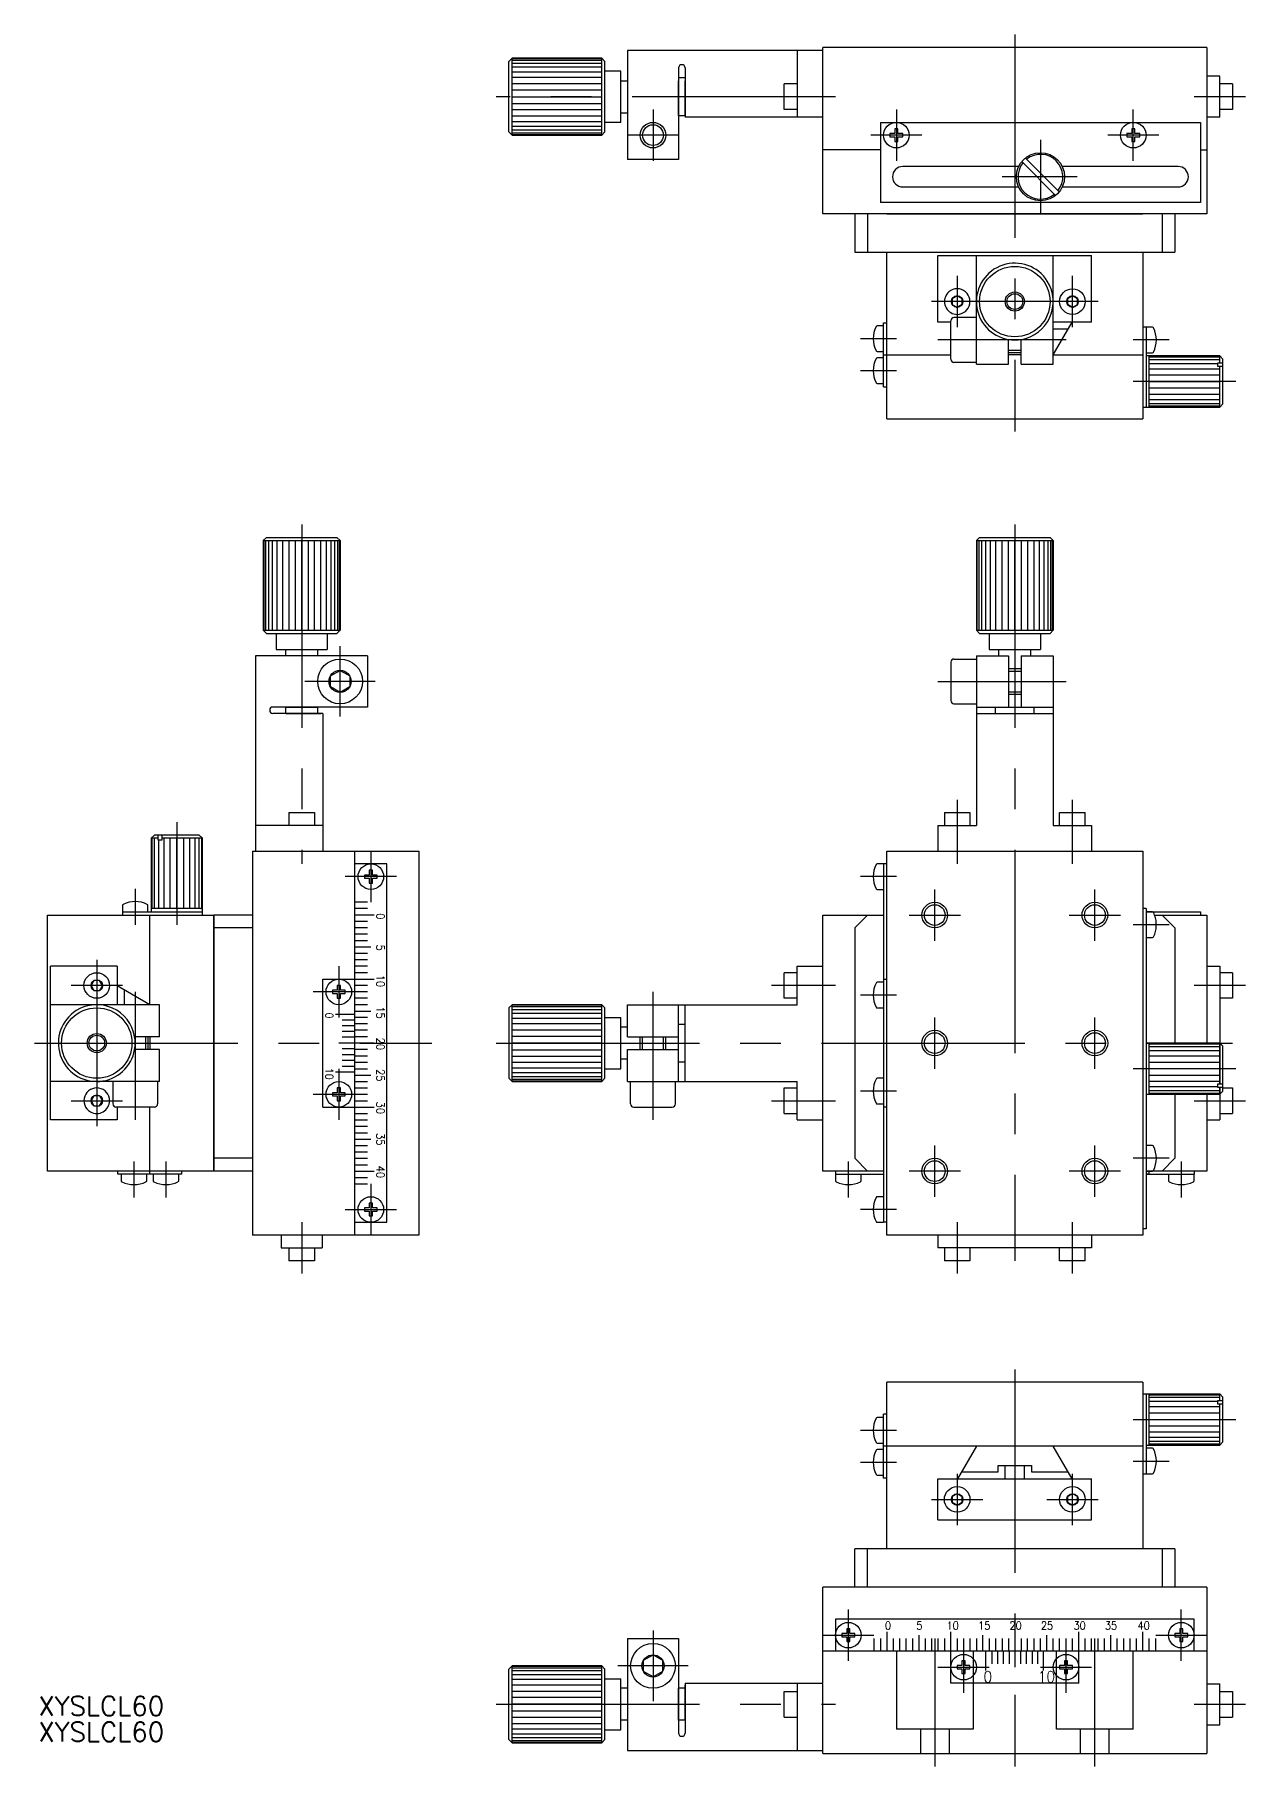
# Model space of a CAD drawing. Extents: x -153 to 243, y -113 to 158.
# Drawn here: x -153.1 to 36, y -113 to 157.5 of the extents above; entities that cross this region are included whole.
import ezdxf

# ---------------------------------------------------------------- set-up
doc = ezdxf.new("R2010")
doc.units = 0
doc.linetypes.add('CENTER', pattern=[50.8, 31.75, -6.35, 6.35, -6.35])
doc.linetypes.add('DASHED', pattern=[19.05, 12.7, -6.35])
doc.layers.get('0').update_dxf_attribs({"linetype": 'CONTINUOUS'})
doc.layers.add('CENTER', color=1, linetype='CENTER')
doc.styles.add('CONVERTER_1', font='txt.shx', dxfattribs={"width": 0.9})
doc.styles.get("Standard").update_dxf_attribs({"font": 'txt.shx', "height": 3, "bigfont": 'bigfont.shx'})

msp = doc.modelspace()

# ---------------------------------------------------------------- linework, layer by layer
at = {"color": 7, "linetype": 'CONTINUOUS'}
for p, q in [((-34, 155.04), (-60.5, 155.04)), ((-60.5, 155.04), (-60.5, 152.84)), ((-34, 155.04), (-34, 144.64)), ((-30, 155.04), (-34, 155.04)), ((30, 155.54), (-30, 155.54)), ((-30, 155.04), (-30, 155.54)), ((-30, 152.84), (-30, 155.04)), ((30, 155.54), (30, 129.54)), ((30, 155.54), (30, 152.24)), ((-79, 153.34), (-78.5, 153.84)), ((-79, 142.34), (-79, 153.34)), ((-78.5, 141.84), (-78.5, 153.84)), ((-64.5, 153.84), (-78.5, 153.84)), ((-64.5, 153.75), (-78.5, 153.75)), ((-64.5, 153.48), (-78.5, 153.48)), ((-64.5, 153.04), (-78.5, 153.04)), ((-64.5, 152.44), (-78.5, 152.44)), ((-64.5, 151.7), (-78.5, 151.7)), ((-64.5, 141.84), (-64.5, 153.84)), ((-64.5, 153.84), (-64, 153.34)), ((-64, 142.34), (-64, 153.34)), ((-61.5, 151.84), (-64, 151.84)), ((-61.5, 143.84), (-61.5, 151.84)), ((-61.5, 150.34), (-61.5, 151.84)), ((-60.5, 152.84), (-60.5, 141.84)), ((-52.5, 152.34), (-52.5, 141.84)), ((-51.5, 152.34), (-51.5, 144.64)), ((-30, 129.54), (-30, 152.84)), ((-64.5, 150.84), (-78.5, 150.84)), ((-64.5, 149.86), (-78.5, 149.86)), ((-64.5, 148.88), (-78.5, 148.88)), ((-61.5, 150.34), (-60.5, 150.34)), ((-52.5, 150.82), (-51.5, 150.82)), ((-52.5, 148.84), (-52.5, 150.34)), ((-52.5, 146.84), (-52.5, 148.84)), ((-51.5, 145.34), (-51.5, 150.34)), ((-36, 145.84), (-36, 149.84)), ((-34, 149.84), (-36, 149.84)), ((32, 151.04), (30, 151.04)), ((32, 144.64), (32, 151.04)), ((34, 149.84), (32, 149.84)), ((34, 149.84), (34, 145.84)), ((-78.5, 147.84), (-64.5, 147.84)), ((-78.5, 146.8), (-64.5, 146.8)), ((-52.5, 145.34), (-52.5, 146.84)), ((-78.5, 145.82), (-64.5, 145.82)), ((-78.5, 144.84), (-64.5, 144.84)), ((-78.5, 143.98), (-64.5, 143.98)), ((-61.5, 143.84), (-64, 143.84)), ((-61.5, 143.84), (-64, 143.84)), ((-61.5, 145.34), (-60.5, 145.34)), ((-52.5, 144.84), (-52.5, 145.34)), ((-51.5, 144.84), (-52.5, 144.84)), ((-51.5, 144.84), (-51.5, 145.34)), ((-30, 144.64), (-51.5, 144.64)), ((-34, 145.84), (-36, 145.84)), ((-21, 143.84), (29, 143.84)), ((-21, 143.84), (-21, 131.34)), ((29, 143.84), (29, 131.34)), ((32, 144.64), (30, 144.64)), ((34, 145.84), (32, 145.84)), ((-79, 142.34), (-78.5, 141.84)), ((-78.5, 143.25), (-64.5, 143.25)), ((-78.5, 142.65), (-64.5, 142.65)), ((-78.5, 142.2), (-64.5, 142.2)), ((-78.5, 141.93), (-64.5, 141.93)), ((-78.5, 141.84), (-64.5, 141.84)), ((-64.5, 141.84), (-78.5, 141.84)), ((-64, 142.34), (-64.5, 141.84)), ((-60.5, 141.84), (-60.5, 138.04)), ((-52.5, 141.84), (-52.5, 138.04)), ((-18.75, 142.09), (-19.5, 142.09)), ((-19.5, 142.09), (-19.5, 141.59)), ((-19.5, 141.59), (-18.75, 141.59)), ((-18.25, 142.84), (-18.75, 142.84)), ((-18.75, 142.84), (-18.75, 142.09)), ((-18.75, 141.59), (-18.75, 140.84)), ((-18.75, 140.84), (-18.25, 140.84)), ((-18.25, 142.09), (-18.25, 142.84)), ((-17.5, 142.09), (-18.25, 142.09)), ((-18.25, 140.84), (-18.25, 141.59)), ((-18.25, 141.59), (-17.5, 141.59)), ((-17.5, 141.59), (-17.5, 142.09)), ((17.5, 142.09), (17.5, 141.59)), ((18.25, 142.09), (17.5, 142.09)), ((17.5, 141.59), (18.25, 141.59)), ((18.25, 142.84), (18.25, 142.09)), ((18.75, 142.84), (18.25, 142.84)), ((18.25, 141.59), (18.25, 140.84)), ((18.25, 140.84), (18.75, 140.84)), ((18.75, 142.09), (18.75, 142.84)), ((19.5, 142.09), (18.75, 142.09)), ((18.75, 141.59), (19.5, 141.59)), ((18.75, 140.84), (18.75, 141.59)), ((19.5, 141.59), (19.5, 142.09)), ((-52.5, 138.04), (-60.5, 138.04)), ((-21, 139.54), (-30, 139.54)), ((6.93, 132.98), (1.64, 138.27)), ((29, 139.54), (30, 139.54)), ((0.6, 136.94), (-17.5, 136.94)), ((6.36, 132.41), (1.07, 137.7)), ((25.5, 136.94), (7.4, 136.94)), ((-17.5, 133.74), (0.6, 133.74)), ((7.4, 133.74), (25.5, 133.74)), ((29, 131.34), (-21, 131.34)), ((-25, 129.54), (-30, 129.54)), ((25, 129.54), (-25, 129.54)), ((-25, 129.54), (-25, 123.54)), ((-23, 129.54), (-23, 123.54)), ((-20, 129.54), (20, 129.54)), ((23, 129.54), (23, 123.54)), ((25, 129.54), (25, 123.54)), ((30, 129.54), (25, 129.54)), ((-25, 123.54), (20, 123.54)), ((-20, 97.54), (-20, 123.54)), ((-20, 123.54), (25, 123.54)), ((-12, 123.04), (12, 123.04)), ((-12, 112.64), (-12, 123.04)), ((-6, 113.34), (-6, 123.04)), ((6, 111.84), (6, 123.04)), ((12, 112.64), (12, 123.04)), ((20, 123.54), (20, 97.54)), ((-9, 116.74), (-9.78, 116.29)), ((-8.22, 116.29), (-9, 116.74)), ((9, 116.74), (8.22, 116.29)), ((9.78, 116.29), (9, 116.74)), ((-9.78, 116.29), (-9.78, 115.39)), ((-9.78, 115.39), (-9, 114.94)), ((-8.22, 115.39), (-9, 114.94)), ((-8.22, 115.39), (-8.22, 116.29)), ((8.22, 116.29), (8.22, 115.39)), ((9, 114.94), (8.22, 115.39)), ((9, 114.94), (9.78, 115.39)), ((9.78, 115.39), (9.78, 116.29)), ((-20.5, 112.04), (-21.49, 112.04)), ((-20.5, 102.54), (-20.5, 112.54)), ((-20.5, 112.54), (-20, 112.54)), ((-20, 112.24), (-20, 112.54)), ((-10, 112.64), (-12, 112.64)), ((-10, 111.84), (-10, 112.84)), ((-10, 107.54), (-10, 111.84)), ((-6, 113.34), (-9.5, 113.34)), ((-6, 111.84), (-6, 113.34)), ((-6, 106.34), (-6, 111.84)), ((6, 107.54), (8.94, 112.64)), ((8.94, 112.64), (6, 112.64)), ((6, 111.54), (6, 111.84)), ((8.31, 111.54), (6, 111.54)), ((6, 107.54), (6, 111.54)), ((8.31, 111.54), (8.48, 111.84)), ((12, 112.64), (8.94, 112.64)), ((20.5, 111.84), (20, 111.84)), ((20.5, 111.84), (20.5, 99.34)), ((21.49, 111.84), (20.5, 111.84)), ((-1, 107.54), (-1, 109.93)), ((-1, 108.22), (-1, 109.13)), ((-1, 107.84), (-1, 108.22)), ((1, 107.54), (1, 109.93)), ((1, 108.22), (1, 109.13)), ((1, 107.84), (1, 108.22)), ((-21.49, 108.04), (-20.5, 108.04)), ((-20.5, 107.04), (-21.49, 107.04)), ((-20.5, 107.54), (-10, 107.54)), ((-10, 106.84), (-10, 107.54)), ((-6, 106.34), (-9.5, 106.34)), ((-6, 106.04), (-6, 106.34)), ((-6, 106.04), (-1, 106.04)), ((1, 107.84), (-1, 107.84)), ((-1, 106.04), (-1, 107.54)), ((1, 107.54), (-1, 107.54)), ((1, 106.04), (1, 107.54)), ((1, 106.04), (6, 106.04)), ((6, 107.54), (20, 107.54)), ((6, 106.04), (6, 107.54)), ((20.5, 107.84), (21.49, 107.84)), ((32, 107.34), (20.5, 107.34)), ((21, 99.34), (21, 107.34)), ((21, 107.21), (32, 107.21)), ((21, 106.81), (32, 106.81)), ((21, 106.17), (31.7, 106.17)), ((31.7, 106.27), (32.5, 106.27)), ((31.7, 105.7), (31.7, 106.27)), ((32.5, 105.7), (31.7, 105.7)), ((32, 106.27), (32, 107.34)), ((32, 107.34), (32.5, 106.84)), ((32, 99.34), (32, 105.7)), ((32.5, 99.84), (32.5, 106.84)), ((-21.49, 103.04), (-20.5, 103.04)), ((21, 105.34), (32, 105.34)), ((21, 104.38), (32, 104.38)), ((21, 103.34), (32, 103.34)), ((-20.5, 102.54), (-20, 102.54)), ((32, 102.31), (21, 102.31)), ((32, 101.34), (21, 101.34)), ((32, 100.51), (21, 100.51)), ((-20, 97.54), (0, 97.54)), ((0, 97.54), (20, 97.54)), ((20, 99.34), (32, 99.34)), ((32, 99.88), (21, 99.88)), ((21, 99.59), (21, 99.34)), ((32, 99.48), (21, 99.48)), ((32.5, 99.84), (32, 99.34)), ((-117.36, 78.5), (-116.86, 79)), ((-117.36, 78.5), (-117.36, 64.5)), ((-117.36, 78.5), (-105.36, 78.5)), ((-117.27, 78.5), (-117.27, 64.5)), ((-117, 78.5), (-117, 64.5)), ((-116.86, 79), (-105.86, 79)), ((-116.56, 78.5), (-116.56, 64.5)), ((-115.96, 78.5), (-115.96, 64.5)), ((-115.22, 78.5), (-115.22, 64.5)), ((-114.36, 78.5), (-114.36, 64.5)), ((-113.38, 78.5), (-113.38, 64.5)), ((-112.4, 78.5), (-112.4, 64.5)), ((-111.36, 64.5), (-111.36, 78.5)), ((-110.32, 64.5), (-110.32, 78.5)), ((-109.34, 64.5), (-109.34, 78.5)), ((-108.36, 64.5), (-108.36, 78.5)), ((-107.5, 64.5), (-107.5, 78.5)), ((-106.76, 64.5), (-106.76, 78.5)), ((-106.16, 64.5), (-106.16, 78.5)), ((-105.36, 78.5), (-105.86, 79)), ((-105.72, 64.5), (-105.72, 78.5)), ((-105.45, 64.5), (-105.45, 78.5)), ((-105.36, 78.5), (-105.36, 64.5)), ((-105.36, 64.5), (-105.36, 78.5)), ((-6, 78.5), (-5.5, 79)), ((-6, 78.5), (-6, 68)), ((-6, 78.5), (-5.91, 78.5)), ((-5.91, 78.5), (-5.91, 64.5)), ((-5.91, 78.5), (-5.64, 78.5)), ((-5.64, 78.5), (-5.64, 64.5)), ((-5.64, 78.5), (-5.2, 78.5)), ((-5.5, 79), (-2.2, 79)), ((-5.2, 78.5), (-5.2, 64.5)), ((-5.2, 78.5), (-4.6, 78.5)), ((-4.6, 78.5), (-4.6, 64.5)), ((-4.6, 78.5), (-3.86, 78.5)), ((-3.86, 78.5), (-3.86, 64.5)), ((-3.86, 78.5), (-3, 78.5)), ((-3, 78.5), (-3, 64.5)), ((-3, 78.5), (-2.02, 78.5)), ((-2.2, 79), (-2, 79)), ((-2.02, 78.5), (-2.02, 64.5)), ((-2.02, 78.5), (-1.04, 78.5)), ((-2, 79), (-1.5, 79)), ((-1.5, 79), (1.5, 79)), ((-1.04, 78.5), (-1.04, 64.5)), ((-1.04, 78.5), (0, 78.5)), ((0, 64.5), (0, 78.5)), ((0, 78.5), (6, 78.5)), ((1.04, 64.5), (1.04, 78.5)), ((1.5, 79), (2, 79)), ((2, 79), (5.5, 79)), ((2.02, 64.5), (2.02, 78.5)), ((3, 64.5), (3, 78.5)), ((3.86, 64.5), (3.86, 78.5)), ((4.6, 64.5), (4.6, 78.5)), ((5.2, 64.5), (5.2, 78.5)), ((6, 78.5), (5.5, 79)), ((5.64, 64.5), (5.64, 78.5)), ((5.91, 64.5), (5.91, 78.5)), ((6, 68), (6, 78.5)), ((6, 78.5), (6, 68)), ((-6, 68), (-6, 64.5)), ((6, 68), (6, 64.5)), ((6, 64.5), (6, 68)), ((-117.36, 64.5), (-105.36, 64.5)), ((-116.86, 64), (-117.36, 64.5)), ((-116.86, 64), (-105.86, 64)), ((-115.36, 64), (-115.36, 61.5)), ((-107.36, 64), (-107.36, 61.5)), ((-107.36, 64), (-107.36, 61.5)), ((-105.36, 64.5), (-105.86, 64)), ((-5.5, 64), (-6, 64.5)), ((-6, 64.5), (-5.91, 64.5)), ((-5.91, 64.5), (-5.64, 64.5)), ((-5.64, 64.5), (-5.2, 64.5)), ((-5.5, 64), (5.5, 64)), ((-5.2, 64.5), (-4.6, 64.5)), ((-4.6, 64.5), (-3.86, 64.5)), ((-4, 64), (-4, 61.5)), ((-4, 64), (4, 64)), ((-3.86, 64.5), (-3, 64.5)), ((-3, 64.5), (-2.02, 64.5)), ((-2.02, 64.5), (-1.04, 64.5)), ((-1.04, 64.5), (0, 64.5)), ((0, 64.5), (6, 64.5)), ((4, 64), (4, 61.5)), ((4, 64), (4, 61.5)), ((6, 64.5), (5.5, 64)), ((-118.56, 60.5), (-118.56, 34)), ((-116.36, 60.5), (-118.56, 60.5)), ((-113.86, 60.5), (-116.36, 60.5)), ((-115.36, 61.5), (-108.86, 61.5)), ((-115.36, 61.5), (-113.86, 61.5)), ((-113.86, 60.5), (-113.86, 61.5)), ((-108.86, 60.5), (-113.86, 60.5)), ((-108.86, 60.5), (-108.86, 61.5)), ((-108.86, 61.5), (-107.36, 61.5)), ((-101.06, 60.5), (-108.86, 60.5)), ((-101.06, 60.5), (-101.06, 52.5)), ((-9.5, 60), (-6, 60)), ((-6, 60.5), (-6, 60)), ((-6, 60.5), (-1, 60.5)), ((-6, 60), (-6, 53)), ((-4, 61.5), (4, 61.5)), ((-4, 61.5), (-2.5, 61.5)), ((-2.5, 61.5), (2.5, 61.5)), ((-2.5, 60.5), (-2.5, 61.5)), ((-1, 60.5), (-1, 58.5)), ((1, 60.5), (6, 60.5)), ((1, 60.5), (1, 58.5)), ((2.5, 61.5), (4, 61.5)), ((2.5, 60.5), (2.5, 61.5)), ((6, 60.5), (6, 52.5)), ((-106.86, 57.37), (-105.36, 58.23)), ((-106.86, 55.63), (-106.86, 57.37)), ((-105.36, 58.23), (-103.86, 57.37)), ((-103.86, 57.37), (-103.86, 55.63)), ((-10, 59.5), (-10, 53.5)), ((-1, 58.5), (1, 58.5)), ((-1, 58.5), (-1, 58.12)), ((-1, 58.12), (-1, 54.88)), ((1, 58.5), (1, 58.12)), ((1, 58.12), (1, 54.88)), ((-105.36, 54.77), (-106.86, 55.63)), ((-103.86, 55.63), (-105.36, 54.77)), ((-1, 54.88), (-1, 54.5)), ((-1, 54.5), (1, 54.5)), ((-1, 54.5), (-1, 52.5)), ((1, 54.88), (1, 54.5)), ((1, 54.5), (1, 52.5)), ((-113.86, 52.5), (-115.86, 52.5)), ((-114.46, 51.5), (-115.86, 51.5)), ((-113.86, 51.5), (-114.46, 51.5)), ((-108.86, 52.5), (-113.86, 52.5)), ((-113.86, 52.5), (-112.36, 52.5)), ((-113.86, 51.5), (-113.86, 52.5)), ((-113.86, 51.5), (-108.86, 51.5)), ((-108.06, 51.5), (-113.86, 51.5)), ((-112.36, 52.5), (-110.36, 52.5)), ((-110.36, 52.5), (-108.86, 52.5)), ((-101.06, 52.5), (-108.86, 52.5)), ((-108.86, 51.5), (-108.86, 52.5)), ((-108.86, 51.5), (-108.36, 51.5)), ((-108.26, 51.5), (-108.86, 51.5)), ((-108.16, 51.5), (-108.26, 51.5)), ((-108.06, 51.5), (-108.06, 34)), ((-9.5, 53), (-6, 53)), ((-6, 53), (-6, 52.5)), ((-6, 52.5), (-6, 34)), ((-6, 52.5), (-3, 52.5)), ((-6, 51.5), (-3, 51.5)), ((-3, 51.5), (-3, 52.5)), ((-3, 52.5), (1, 52.5)), ((-3, 51.5), (-2.5, 51.5)), ((-2.5, 51.5), (2.5, 51.5)), ((1, 52.5), (6, 52.5)), ((2.5, 51.5), (6, 51.5)), ((2.98, 52.5), (2.98, 51.5)), ((6, 52.5), (6, 34)), ((-113.36, 36), (-109.36, 36)), ((-113.36, 36), (-113.36, 34)), ((-109.36, 36), (-109.36, 34)), ((-11, 36), (-7, 36)), ((-11, 36), (-11, 34)), ((-7, 36), (-7, 34)), ((7, 34), (7, 36)), ((7, 36), (11, 36)), ((11, 34), (11, 36)), ((-134.86, 32), (-134.36, 32.5)), ((-127.36, 32.5), (-134.36, 32.5)), ((-133.79, 31.7), (-133.79, 32.5)), ((-133.22, 32.5), (-133.22, 31.7)), ((-127.36, 32.5), (-126.86, 32)), ((-108.06, 34), (-118.56, 34)), ((-118.56, 34), (-118.56, 30)), ((-108.06, 34), (-108.06, 30)), ((-12, 34), (-6, 34)), ((-12, 34), (-12, 30)), ((6, 34), (7, 34)), ((7, 34), (12, 34)), ((11, 34), (12, 34)), ((12, 34), (12, 30)), ((-134.86, 32), (-134.86, 20.5)), ((-133.79, 32), (-134.86, 32)), ((-134.72, 21), (-134.72, 32)), ((-134.32, 21), (-134.32, 32)), ((-133.22, 31.7), (-133.79, 31.7)), ((-133.69, 21), (-133.69, 31.7)), ((-126.86, 32), (-133.22, 32)), ((-132.86, 21), (-132.86, 32)), ((-131.9, 21), (-131.9, 32)), ((-130.86, 21), (-130.86, 32)), ((-129.83, 32), (-129.83, 21)), ((-128.86, 32), (-128.86, 21)), ((-128.03, 32), (-128.03, 21)), ((-127.4, 32), (-127.4, 21)), ((-127, 32), (-127, 21)), ((-126.86, 20), (-126.86, 32)), ((-119.06, 30), (-119.06, 20)), ((-119.06, 30), (-93.06, 30)), ((-103.06, -30), (-103.06, 30)), ((-93.06, 30), (-93.06, -30)), ((-20, 10), (-20, 30)), ((-20, 30), (-6, 30)), ((-6, 30), (6, 30)), ((6, 30), (20, 30)), ((20, 30), (20, -30)), ((-98.06, 28), (-103.06, 28)), ((-98.06, -28), (-98.06, 28)), ((-20.5, 28), (-21.49, 28)), ((-20.5, 28), (-20.5, 20)), ((-20, 28), (-20.5, 28)), ((-100.81, 26.25), (-101.56, 26.25)), ((-101.56, 26.25), (-101.56, 25.75)), ((-101.56, 25.75), (-100.81, 25.75)), ((-100.31, 27), (-100.81, 27)), ((-100.81, 27), (-100.81, 26.25)), ((-100.81, 25.75), (-100.81, 25)), ((-100.81, 25), (-100.31, 25)), ((-100.31, 26.25), (-100.31, 27)), ((-99.56, 26.25), (-100.31, 26.25)), ((-100.31, 25), (-100.31, 25.75)), ((-100.31, 25.75), (-99.56, 25.75)), ((-99.56, 25.75), (-99.56, 26.25)), ((-101.06, 22), (-103.06, 22)), ((-21.49, 24), (-20.5, 24)), ((-151.06, -20), (-151.06, 20)), ((-151.06, 20), (-125.06, 20)), ((-139.36, 21.49), (-139.36, 20.5)), ((-139.36, 20.5), (-126.86, 20.5)), ((-139.36, 20.5), (-139.36, 20)), ((-135.36, 20.5), (-135.36, 21.49)), ((-135.06, 6), (-135.06, 20)), ((-126.86, 21), (-134.86, 21)), ((-127.11, 21), (-126.86, 21)), ((-125.06, -20), (-125.06, 20)), ((-125.06, 20), (-125.06, -20)), ((-125.06, 0), (-125.06, 20)), ((-119.06, 20), (-125.06, 20)), ((-119.06, 20), (-119.06, -20)), ((-101.06, 21), (-103.06, 21)), ((-100.06, 20), (-103.06, 20)), ((-101.06, 19), (-103.06, 19)), ((-30, -6), (-30, 20)), ((-30, 20), (-20.5, 20)), ((-25, 18), (-23, 20)), ((-21, 20), (-20.5, 20)), ((-20.5, 20), (-20.5, 10)), ((20.5, 21), (20, 21)), ((20.5, 21), (20.5, 0)), ((20.5, 20.5), (29, 20.5)), ((21.49, 20.5), (20.5, 20.5)), ((20.5, 20.5), (21.49, 20.5)), ((21.83, 20), (30, 20)), ((23, 20), (25, 18)), ((29, 20.5), (29, 20)), ((30, 20), (30, 0)), ((-119.06, 18), (-125.06, 18)), ((-101.06, 18), (-103.06, 18)), ((-101.06, 17), (-103.06, 17)), ((-25, 18), (-25, -18)), ((20.5, 16.5), (21.49, 16.5)), ((25, 18), (25, 0)), ((-101.06, 16), (-103.06, 16)), ((-100.56, 15), (-103.06, 15)), ((-101.06, 14), (-103.06, 14)), ((-150.56, -12), (-150.56, 12)), ((-140.16, 12), (-150.56, 12)), ((-140.16, 12), (-140.16, 8.94)), ((-101.06, 13), (-103.06, 13)), ((-101.06, 12), (-103.06, 12)), ((-101.06, 11), (-103.06, 11)), ((-34, 11), (-36, 11)), ((-36, 7), (-36, 11)), ((-34, 12), (-30, 12)), ((-34, 7), (-34, 12)), ((-34, 11), (-34, 12)), ((30, 12), (32, 12)), ((32, 12.02), (32, -6.36)), ((32, 12), (32, 11)), ((34, 11), (32, 11)), ((34, 11), (34, 7)), ((-143.81, 9.78), (-144.26, 9)), ((-144.26, 9), (-143.81, 8.22)), ((-142.91, 9.78), (-143.81, 9.78)), ((-143.81, 8.22), (-142.91, 8.22)), ((-142.46, 9), (-142.91, 9.78)), ((-142.46, 9), (-142.91, 8.22)), ((-135.06, 6), (-140.16, 8.94)), ((-140.16, 8.94), (-140.16, 6)), ((-139.06, 8.31), (-139.06, 6)), ((-108.06, -10), (-108.06, 10)), ((-108.06, 10), (-100.06, 10)), ((-105.81, 8.25), (-106.56, 8.25)), ((-106.56, 8.25), (-106.56, 7.75)), ((-105.31, 9), (-105.81, 9)), ((-105.81, 9), (-105.81, 8.25)), ((-105.31, 8.25), (-105.31, 9)), ((-104.56, 8.25), (-105.31, 8.25)), ((-104.56, 7.75), (-104.56, 8.25)), ((-101.06, 9), (-103.06, 9)), ((-20.5, 9.5), (-21.49, 9.5)), ((-20.5, 10), (-20.5, -20)), ((-20.5, 10), (-20, 10)), ((-20, -30), (-20, 10)), ((-139.36, 6), (-150.56, 6)), ((-139.06, 6), (-139.36, 6)), ((-135.06, 6), (-139.06, 6)), ((-133.56, 6), (-135.06, 6)), ((-133.56, 1), (-133.56, 6)), ((-106.56, 7.75), (-105.81, 7.75)), ((-105.81, 7.75), (-105.81, 7)), ((-105.81, 7), (-105.31, 7)), ((-105.31, 7), (-105.31, 7.75)), ((-105.31, 7.75), (-104.56, 7.75)), ((-101.06, 8), (-103.06, 8)), ((-101.06, 7), (-103.06, 7)), ((-101.06, 6), (-103.06, 6)), ((-78.5, 6), (-79, 5.5)), ((-79, 5.5), (-79, -5.5)), ((-68, 6), (-78.5, 6)), ((-78.5, 6), (-68, 6)), ((-78.5, 0), (-78.5, 6)), ((-64.5, 5.91), (-78.5, 5.91)), ((-64.5, 5.64), (-78.5, 5.64)), ((-68, 6), (-64.5, 6)), ((-64.5, 6), (-68, 6)), ((-64.5, 0), (-64.5, 6)), ((-64.5, 6), (-64, 5.5)), ((-64, -5.5), (-64, 5.5)), ((-60.5, 6), (-52.5, 6)), ((-60.5, 1), (-60.5, 6)), ((-52.5, 6), (-34, 6)), ((-52.5, 1), (-52.5, 6)), ((-51.5, 2.5), (-51.5, 6)), ((-34, 7), (-36, 7)), ((-34, 6), (-34, 7)), ((-21.49, 5.5), (-20.5, 5.5)), ((34, 7), (32, 7)), ((-106.06, 4.5), (-103.06, 4.5)), ((-103.06, 3.6), (-105.06, 3.6)), ((-103.06, 5), (-100.56, 5)), ((-101.06, 4), (-103.06, 4)), ((-101.06, 3), (-103.06, 3)), ((-64.5, 5.2), (-78.5, 5.2)), ((-64.5, 4.6), (-78.5, 4.6)), ((-64.5, 3.86), (-78.5, 3.86)), ((-64.5, 3), (-78.5, 3)), ((-64, -4), (-64, 4)), ((-64, 4), (-61.5, 4)), ((-64, 4), (-61.5, 4)), ((-61.5, -4), (-61.5, 4)), ((-61.5, 2.5), (-61.5, 4)), ((-52.5, 2.98), (-51.5, 2.98)), ((-135.06, 1), (-137.44, 1)), ((-135.74, 1), (-136.64, 1)), ((-135.36, 1), (-135.74, 1)), ((-135.36, 1), (-135.36, -1)), ((-135.06, 1), (-135.06, -1)), ((-133.56, 1), (-135.06, 1)), ((-125.06, -20), (-125.06, 0)), ((-100.06, 0), (-105.56, 0)), ((-103.06, 2.7), (-105.06, 2.7)), ((-103.06, 1.8), (-105.06, 1.8)), ((-103.06, 0.9), (-105.06, 0.9)), ((-101.06, 2), (-103.06, 2)), ((-101.06, 1), (-103.06, 1)), ((-64.5, 2.02), (-78.5, 2.02)), ((-64.5, 1.04), (-78.5, 1.04)), ((-78.5, -1.04), (-78.5, 0)), ((-64.5, 0), (-78.5, 0)), ((-64.5, -1.04), (-64.5, 0)), ((-61.5, -2.5), (-61.5, 2.5)), ((-60.5, 2.5), (-61.5, 2.5)), ((-60.5, 1), (-58.5, 1)), ((-58.5, -1), (-58.5, 1)), ((-58.5, 1), (-58.12, 1)), ((-58.12, 1), (-54.88, 1)), ((-54.88, 1), (-54.5, 1)), ((-54.5, -1), (-54.5, 1)), ((-54.5, 1), (-52.5, 1)), ((-52.5, -3), (-52.5, 1)), ((-51.5, -2.5), (-51.5, 2.5)), ((20.5, 0), (20.5, -20)), ((21, 0), (20.5, 0)), ((21, -8), (21, 0)), ((32, 0), (21, 0)), ((21, 0), (21, -0.25)), ((32, -6.36), (32, 0)), ((32, 0), (32.5, -0.5)), ((-135.06, -1), (-137.44, -1)), ((-135.74, -1), (-136.64, -1)), ((-135.36, -1), (-135.74, -1)), ((-133.56, -1), (-135.06, -1)), ((-133.56, -6), (-133.56, -1)), ((-103.06, -0.9), (-105.06, -0.9)), ((-105.06, -1.8), (-103.06, -1.8)), ((-103.06, -2.7), (-105.06, -2.7)), ((-101.06, -1), (-103.06, -1)), ((-103.06, -2), (-101.06, -2)), ((-78.5, -1.04), (-64.5, -1.04)), ((-78.5, -2.02), (-78.5, -1.04)), ((-78.5, -2.02), (-64.5, -2.02)), ((-78.5, -3), (-78.5, -2.02)), ((-64.5, -2.02), (-64.5, -1.04)), ((-64.5, -3), (-64.5, -2.02)), ((-61.5, -4), (-61.5, -2.5)), ((-60.5, -2.5), (-61.5, -2.5)), ((-60.5, -6), (-60.5, -1)), ((-60.5, -1), (-58.5, -1)), ((-58.5, -1), (-58.12, -1)), ((-58.12, -1), (-54.88, -1)), ((-54.88, -1), (-54.5, -1)), ((-54.5, -1), (-52.5, -1)), ((-51.5, -3), (-51.5, -2.5)), ((21, -0.14), (32, -0.14)), ((21, -0.54), (32, -0.54)), ((21, -1.17), (32, -1.17)), ((21, -2), (32, -2)), ((32.5, -7.5), (32.5, -0.5)), ((-106.06, -4.5), (-103.06, -4.5)), ((-105.06, -3.6), (-103.06, -3.6)), ((-103.06, -3), (-101.06, -3)), ((-103.06, -4), (-101.06, -4)), ((-103.06, -5), (-100.56, -5)), ((-78.5, -3), (-64.5, -3)), ((-78.5, -3.86), (-78.5, -3)), ((-78.5, -3.86), (-64.5, -3.86)), ((-78.5, -4.6), (-78.5, -3.86)), ((-78.5, -4.6), (-64.5, -4.6)), ((-78.5, -5.2), (-78.5, -4.6)), ((-78.5, -5.2), (-64.5, -5.2)), ((-78.5, -5.64), (-78.5, -5.2)), ((-64.5, -3.86), (-64.5, -3)), ((-64.5, -4.6), (-64.5, -3.86)), ((-64.5, -5.2), (-64.5, -4.6)), ((-64.5, -5.64), (-64.5, -5.2)), ((-64, -4), (-61.5, -4)), ((-52.5, -6), (-52.5, -3)), ((-51.5, -3), (-52.5, -3)), ((-51.5, -6), (-51.5, -3)), ((21, -2.96), (32, -2.96)), ((32, -4), (21, -4)), ((32, -5.04), (21, -5.04)), ((-140.86, -6), (-150.56, -6)), ((-140.86, -6), (-140.86, -9.5)), ((-139.36, -6), (-140.86, -6)), ((-133.86, -6), (-139.36, -6)), ((-133.86, -6), (-133.86, -9.5)), ((-133.56, -6), (-133.86, -6)), ((-105.81, -7.75), (-106.56, -7.75)), ((-106.56, -7.75), (-106.56, -8.25)), ((-105.81, -7), (-105.81, -7.75)), ((-105.31, -7), (-105.81, -7)), ((-105.31, -7.75), (-105.31, -7)), ((-104.56, -7.75), (-105.31, -7.75)), ((-104.56, -8.25), (-104.56, -7.75)), ((-103.06, -6), (-101.06, -6)), ((-103.06, -7), (-101.06, -7)), ((-103.06, -8), (-101.06, -8)), ((-78.5, -6), (-79, -5.5)), ((-78.5, -5.64), (-64.5, -5.64)), ((-78.5, -5.91), (-78.5, -5.64)), ((-78.5, -5.91), (-64.5, -5.91)), ((-78.5, -6), (-78.5, -5.91)), ((-78.5, -6), (-68, -6)), ((-68, -6), (-64.5, -6)), ((-64, -5.5), (-64.5, -6)), ((-64.5, -5.91), (-64.5, -5.64)), ((-64.5, -6), (-64.5, -5.91)), ((-60.5, -6), (-60, -6)), ((-60, -6), (-53, -6)), ((-60, -9.5), (-60, -6)), ((-53, -9.5), (-53, -6)), ((-53, -6), (-52.5, -6)), ((-52.5, -6), (-34, -6)), ((-36, -11), (-36, -7)), ((-36, -7), (-34, -7)), ((-34, -12), (-34, -6)), ((-30, -20), (-30, -6)), ((-20.5, -5.5), (-21.49, -5.5)), ((20.5, -8), (23, -8)), ((32, -6), (21, -6)), ((31.7, -6.83), (21, -6.83)), ((32, -7.46), (21, -7.46)), ((32, -7.86), (21, -7.86)), ((23, -8), (32, -8)), ((25, -8.02), (25, -18)), ((30, -8.02), (30, -20)), ((31.7, -6.93), (31.7, -6.36)), ((31.7, -6.36), (32.5, -6.36)), ((32.5, -6.93), (31.7, -6.93)), ((32, -8), (32, -6.93)), ((32, -6.93), (32, -8)), ((32.5, -7.5), (32, -8)), ((32, -8.02), (32, -12)), ((32.5, -7), (34, -7)), ((34, -7), (34, -11)), ((-143.81, -8.22), (-144.26, -9)), ((-144.26, -9), (-143.81, -9.78)), ((-142.91, -8.22), (-143.81, -8.22)), ((-143.81, -9.78), (-142.91, -9.78)), ((-142.91, -8.22), (-142.46, -9)), ((-142.91, -9.78), (-142.46, -9)), ((-139.36, -10), (-140.36, -10)), ((-140.16, -10), (-140.16, -12)), ((-135.06, -10), (-139.36, -10)), ((-135.06, -20.5), (-135.06, -10)), ((-134.36, -10), (-135.06, -10)), ((-108.06, -10), (-100.06, -10)), ((-106.56, -8.25), (-105.81, -8.25)), ((-105.81, -8.25), (-105.81, -9)), ((-105.81, -9), (-105.31, -9)), ((-105.31, -9), (-105.31, -8.25)), ((-105.31, -8.25), (-104.56, -8.25)), ((-103.06, -9), (-101.06, -9)), ((-59.5, -10), (-53.5, -10)), ((-21.49, -9.5), (-20.5, -9.5)), ((-20, -10), (-20.5, -10)), ((-140.16, -12), (-150.56, -12)), ((-103.06, -11), (-101.06, -11)), ((-103.06, -12), (-101.06, -12)), ((-103.06, -13), (-101.06, -13)), ((-36, -11), (-34, -11)), ((-34, -12), (-30, -12)), ((30, -12), (32, -12)), ((32, -11), (34, -11)), ((-103.06, -14), (-101.06, -14)), ((-103.06, -15), (-100.56, -15)), ((-103.06, -16), (-101.06, -16)), ((21.49, -16), (20.5, -16)), ((-119.06, -18), (-125.06, -18)), ((-103.06, -17), (-101.06, -17)), ((-103.06, -18), (-101.06, -18)), ((-25, -18), (-23, -20)), ((23, -20), (25, -18)), ((-125.06, -20), (-151.06, -20)), ((-140.06, -20.5), (-140.06, -20)), ((-139.76, -20), (-140.06, -20)), ((-130.06, -20.5), (-140.06, -20.5)), ((-139.56, -20.5), (-139.56, -21.49)), ((-135.56, -21.49), (-135.56, -20.5)), ((-134.56, -20.5), (-134.56, -21.49)), ((-130.56, -21.49), (-130.56, -20.5)), ((-130.06, -20.5), (-130.06, -20)), ((-119.06, -20), (-125.06, -20)), ((-119.06, -20), (-119.06, -30)), ((-103.06, -19), (-101.06, -19)), ((-103.06, -20), (-100.06, -20)), ((-103.06, -21), (-101.06, -21)), ((-20.5, -20), (-30, -20)), ((-28, -20), (-28, -20.5)), ((-28, -20.5), (-20.5, -20.5)), ((-28, -20.5), (-28, -21.49)), ((-24, -21.49), (-24, -20.5)), ((-20.5, -20), (-21, -20)), ((-20.5, -20), (-20.5, -28)), ((30, -20), (20.5, -20)), ((20.5, -20), (21.49, -20)), ((20.5, -20), (20.5, -20.5)), ((20.5, -20.5), (20.5, -29)), ((21, -20.5), (20.5, -20.5)), ((20.5, -20.5), (28, -20.5)), ((21, -20.5), (21, -20)), ((24, -20.5), (24, -21.49)), ((28, -20), (28, -20.5)), ((28, -21.49), (28, -20.5)), ((-103.06, -22), (-101.06, -22)), ((-20.5, -24), (-21.49, -24)), ((-101.56, -25.75), (-101.56, -26.25)), ((-100.81, -25.75), (-101.56, -25.75)), ((-101.56, -26.25), (-100.81, -26.25)), ((-100.31, -25), (-100.81, -25)), ((-100.81, -25), (-100.81, -25.75)), ((-100.81, -26.25), (-100.81, -27)), ((-100.81, -27), (-100.31, -27)), ((-100.31, -25.75), (-100.31, -25)), ((-99.56, -25.75), (-100.31, -25.75)), ((-100.31, -26.25), (-99.56, -26.25)), ((-100.31, -27), (-100.31, -26.25)), ((-99.56, -26.25), (-99.56, -25.75)), ((-103.06, -28), (-98.06, -28)), ((-21.49, -28), (-20.5, -28)), ((-20, -28), (-20.5, -28)), ((20.5, -29), (20, -29)), ((-93.06, -30), (-119.06, -30)), ((-114.56, -30), (-114.56, -32)), ((-114.56, -32), (-108.16, -32)), ((-113.36, -32), (-113.36, -34)), ((-109.36, -32), (-109.36, -34)), ((-108.16, -30), (-108.16, -32)), ((20, -30), (-20, -30)), ((-12, -30), (-12, -32)), ((12, -32), (-12, -32)), ((-11, -32), (-11, -34)), ((-7, -32), (-7, -34)), ((7, -34), (7, -32)), ((12, -32), (11, -32)), ((11, -34), (11, -32)), ((12, -30), (12, -32)), ((-109.36, -34), (-113.36, -34)), ((-7, -34), (-11, -34)), ((11, -34), (7, -34)), ((20, -52.99), (-20, -52.99)), ((-20, -78.99), (-20, -52.99)), ((20, -52.99), (20, -78.99)), ((20, -54.79), (32, -54.79)), ((20.5, -54.79), (20.5, -67.29)), ((21, -62.79), (21, -54.79)), ((21, -54.93), (32, -54.93)), ((21, -55.33), (32, -55.33)), ((21, -55.96), (31.7, -55.96)), ((21, -56.79), (32, -56.79)), ((31.7, -56.43), (31.7, -55.86)), ((31.7, -55.86), (32.5, -55.86)), ((32.5, -56.43), (31.7, -56.43)), ((32, -54.79), (32.5, -55.29)), ((32, -55.86), (32, -54.79)), ((32, -62.79), (32, -56.43)), ((32.5, -62.29), (32.5, -55.29)), ((-20.5, -58.49), (-21.49, -58.49)), ((-20.5, -67.99), (-20.5, -57.99)), ((-20, -57.99), (-20.5, -57.99)), ((21, -57.75), (32, -57.75)), ((21, -58.79), (32, -58.79)), ((32, -59.83), (21, -59.83)), ((32, -60.79), (21, -60.79)), ((32, -61.62), (21, -61.62)), ((-21.49, -62.49), (-20.5, -62.49)), ((-20.5, -63.49), (-21.49, -63.49)), ((20, -62.99), (-20.5, -62.99)), ((-6, -62.99), (-8.94, -68.09)), ((8.94, -68.09), (6, -62.99)), ((20.5, -62.79), (32, -62.79)), ((21.49, -63.29), (20.5, -63.29)), ((32, -62.25), (21, -62.25)), ((21, -62.54), (21, -62.79)), ((32, -62.65), (21, -62.65)), ((32.5, -62.29), (32, -62.79)), ((-21.49, -67.49), (-20.5, -67.49)), ((-8.31, -66.99), (-2.6, -66.99)), ((-2.6, -65.99), (2.6, -65.99)), ((-2.6, -66.99), (-2.6, -65.99)), ((-1.5, -68.09), (-1.5, -65.99)), ((1.5, -68.09), (1.5, -65.99)), ((2.6, -65.99), (2.6, -66.99)), ((2.6, -66.99), (8.31, -66.99)), ((20, -67.29), (20.5, -67.29)), ((20.5, -67.29), (21.49, -67.29)), ((-20, -67.99), (-20.5, -67.99)), ((-20, -67.99), (-20, -67.69)), ((-12, -74.49), (-12, -68.09)), ((-12, -68.09), (-8.94, -68.09)), ((-8.94, -68.09), (-1.5, -68.09)), ((-1.5, -68.09), (1.5, -68.09)), ((1.5, -68.09), (8.94, -68.09)), ((8.94, -68.09), (12, -68.09)), ((12, -74.49), (12, -68.09)), ((-9, -70.39), (-9.78, -70.84)), ((-9.78, -70.84), (-9.78, -71.74)), ((-9.78, -71.74), (-9, -72.19)), ((-9, -70.39), (-8.22, -70.84)), ((-9, -72.19), (-8.22, -71.74)), ((-8.22, -71.74), (-8.22, -70.84)), ((8.22, -70.84), (9, -70.39)), ((8.22, -70.84), (8.22, -71.74)), ((8.22, -71.74), (9, -72.19)), ((9.78, -70.84), (9, -70.39)), ((9, -72.19), (9.78, -71.74)), ((9.78, -71.74), (9.78, -70.84)), ((-12, -74.49), (12, -74.49)), ((25, -78.99), (-25, -78.99)), ((-25, -84.99), (-25, -78.99)), ((-23, -84.99), (-23, -78.99)), ((23, -78.99), (23, -84.99)), ((25, -78.99), (25, -84.99)), ((25, -78.99), (25, -84.99)), ((25, -78.99), (25, -84.99)), ((30, -84.99), (-30, -84.99)), ((-30, -99.99), (-30, -84.99)), ((25, -84.99), (-20, -84.99)), ((30, -84.99), (30, -110.99)), ((0, -89.99), (-28, -89.99)), ((-28, -89.99), (-28, -94.99)), ((-25.75, -91.49), (-26.25, -91.49)), ((-26.25, -91.49), (-26.25, -92.24)), ((-25.75, -92.24), (-25.75, -91.49)), ((28, -89.99), (0, -89.99)), ((25.75, -91.49), (25.75, -92.24)), ((26.25, -91.49), (25.75, -91.49)), ((26.25, -92.24), (26.25, -91.49)), ((28, -94.99), (28, -89.99)), ((-60.5, -92.99), (-56.5, -92.99)), ((-60.5, -92.99), (-60.5, -100.79)), ((-56.5, -92.99), (-52.5, -92.99)), ((-52.5, -92.99), (-52.5, -100.79)), ((-26.25, -92.24), (-27, -92.24)), ((-27, -92.24), (-27, -92.74)), ((-27, -92.74), (-26.25, -92.74)), ((-26.25, -92.74), (-26.25, -93.49)), ((-26.25, -93.49), (-25.75, -93.49)), ((-25, -92.24), (-25.75, -92.24)), ((-25.75, -93.49), (-25.75, -92.74)), ((-25.75, -92.74), (-25, -92.74)), ((-25, -92.74), (-25, -92.24)), ((-22, -92.99), (-22, -94.99)), ((-21, -92.99), (-21, -94.99)), ((-20, -91.99), (-20, -94.99)), ((-19, -92.99), (-19, -94.99)), ((-18, -92.99), (-18, -94.99)), ((-17, -92.99), (-17, -94.99)), ((-16, -92.99), (-16, -94.99)), ((-15, -92.49), (-15, -94.99)), ((-14, -92.99), (-14, -94.99)), ((-13, -92.99), (-13, -94.99)), ((-12, -92.99), (-12, -94.99)), ((-11, -92.99), (-11, -94.99)), ((-10, -99.99), (-10, -91.99)), ((-9, -92.99), (-9, -94.99)), ((-8, -92.99), (-8, -94.99)), ((-7, -92.99), (-7, -94.99)), ((-6, -92.99), (-6, -94.99)), ((-5, -94.99), (-5, -92.49)), ((-4, -92.99), (-4, -94.99)), ((-3, -92.99), (-3, -94.99)), ((-2, -92.99), (-2, -94.99)), ((-1, -92.99), (-1, -94.99)), ((0, -91.99), (0, -97.49)), ((1, -92.99), (1, -94.99)), ((2, -94.99), (2, -92.99)), ((3, -94.99), (3, -92.99)), ((4, -94.99), (4, -92.99)), ((5, -94.99), (5, -92.49)), ((6, -94.99), (6, -92.99)), ((7, -94.99), (7, -92.99)), ((8, -94.99), (8, -92.99)), ((9, -94.99), (9, -92.99)), ((10, -99.99), (10, -91.99)), ((11, -94.99), (11, -92.99)), ((12, -94.99), (12, -92.99)), ((13, -94.99), (13, -92.99)), ((14, -94.99), (14, -92.99)), ((15, -94.99), (15, -92.49)), ((16, -94.99), (16, -92.99)), ((17, -94.99), (17, -92.99)), ((18, -94.99), (18, -92.99)), ((19, -94.99), (19, -92.99)), ((20, -94.99), (20, -91.99)), ((21, -94.99), (21, -92.99)), ((22, -94.99), (22, -92.99)), ((25, -92.24), (25, -92.74)), ((25.75, -92.24), (25, -92.24)), ((25, -92.74), (25.75, -92.74)), ((25.75, -92.74), (25.75, -93.49)), ((25.75, -93.49), (26.25, -93.49)), ((27, -92.24), (26.25, -92.24)), ((26.25, -92.74), (27, -92.74)), ((26.25, -93.49), (26.25, -92.74)), ((27, -92.74), (27, -92.24)), ((-78.5, -97.29), (-79, -97.79)), ((-78.5, -109.29), (-78.5, -97.29)), ((-78.5, -97.29), (-64.5, -97.29)), ((-64.5, -97.29), (-78.5, -97.29)), ((-64.5, -97.38), (-78.5, -97.38)), ((-64.5, -109.29), (-64.5, -97.29)), ((-64.5, -97.29), (-64, -97.79)), ((-58, -96.42), (-56.5, -95.56)), ((-58, -98.16), (-58, -96.42)), ((-56.5, -95.56), (-55, -96.42)), ((-55, -96.42), (-55, -98.16)), ((-12.5, -94.99), (-30, -94.99)), ((12.5, -94.99), (-12.5, -94.99)), ((-8.25, -97.24), (-9, -97.24)), ((-9, -97.24), (-9, -97.74)), ((-7.75, -96.49), (-8.25, -96.49)), ((-8.25, -96.49), (-8.25, -97.24)), ((-7.75, -97.24), (-7.75, -96.49)), ((-7, -97.24), (-7.75, -97.24)), ((-7, -97.74), (-7, -97.24)), ((-4.5, -97.99), (-4.5, -94.99)), ((-3.6, -94.99), (-3.6, -96.99)), ((-2.7, -94.99), (-2.7, -96.99)), ((-1.8, -94.99), (-1.8, -96.99)), ((-0.9, -94.99), (-0.9, -96.99)), ((0.9, -94.99), (0.9, -96.99)), ((1.8, -96.99), (1.8, -94.99)), ((2.7, -94.99), (2.7, -96.99)), ((3.6, -96.99), (3.6, -94.99)), ((4.5, -97.99), (4.5, -94.99)), ((7.75, -97.24), (7, -97.24)), ((7, -97.24), (7, -97.74)), ((8.25, -96.49), (7.75, -96.49)), ((7.75, -96.49), (7.75, -97.24)), ((8.25, -97.24), (8.25, -96.49)), ((9, -97.24), (8.25, -97.24)), ((9, -97.74), (9, -97.24)), ((30, -94.99), (12.5, -94.99)), ((-79, -108.79), (-79, -97.79)), ((-64.5, -97.65), (-78.5, -97.65)), ((-64.5, -98.09), (-78.5, -98.09)), ((-64.5, -98.69), (-78.5, -98.69)), ((-64.5, -99.43), (-78.5, -99.43)), ((-64, -108.79), (-64, -97.79)), ((-64, -99.29), (-61.5, -99.29)), ((-64, -99.29), (-61.5, -99.29)), ((-61.5, -100.79), (-61.5, -99.29)), ((-56.5, -99.02), (-58, -98.16)), ((-55, -98.16), (-56.5, -99.02)), ((-51.5, -99.99), (-51.5, -105.79)), ((-51.5, -99.99), (-34, -99.99)), ((-51.5, -100.09), (-51.5, -100.19)), ((-34, -99.99), (-34, -110.49)), ((-34, -99.99), (-30, -99.99)), ((-30, -108.29), (-30, -100.09)), ((0, -99.99), (-10, -99.99)), ((-9, -97.74), (-8.25, -97.74)), ((-8.25, -97.74), (-8.25, -98.49)), ((-8.25, -98.49), (-7.75, -98.49)), ((-7.75, -98.49), (-7.75, -97.74)), ((-7.75, -97.74), (-7, -97.74)), ((10, -99.99), (0, -99.99)), ((7, -97.74), (7.75, -97.74)), ((7.75, -97.74), (7.75, -98.49)), ((7.75, -98.49), (8.25, -98.49)), ((8.25, -98.49), (8.25, -97.74)), ((8.25, -97.74), (9, -97.74)), ((30, -100.09), (32, -100.09)), ((32, -106.49), (32, -100.09)), ((-64.5, -100.29), (-78.5, -100.29)), ((-64.5, -101.27), (-78.5, -101.27)), ((-64.5, -102.25), (-78.5, -102.25)), ((-61.5, -107.29), (-61.5, -100.79)), ((-60.5, -100.79), (-61.5, -100.79)), ((-60.5, -100.79), (-60.5, -105.79)), ((-52.5, -100.79), (-52.5, -105.79)), ((-52.5, -102.29), (-52.5, -100.79)), ((-51.5, -100.79), (-52.5, -100.79)), ((-52.5, -104.29), (-52.5, -102.29)), ((-51.5, -100.19), (-51.5, -100.79)), ((-51.5, -100.79), (-51.5, -100.29)), ((-51.5, -105.79), (-51.5, -100.79)), ((-36, -105.29), (-36, -101.29)), ((-36, -101.29), (-34, -101.29)), ((-30, -106.39), (-30, -100.19)), ((32, -101.29), (34, -101.29)), ((34, -101.29), (34, -105.29)), ((-64.5, -103.29), (-78.5, -103.29)), ((-78.5, -104.33), (-64.5, -104.33)), ((-78.5, -105.31), (-64.5, -105.31)), ((-52.5, -105.79), (-52.5, -104.29)), ((-36, -105.29), (-34, -105.29)), ((32, -105.29), (34, -105.29)), ((-78.5, -106.29), (-64.5, -106.29)), ((-78.5, -107.15), (-64.5, -107.15)), ((-78.5, -107.89), (-64.5, -107.89)), ((-64, -107.29), (-61.5, -107.29)), ((-61.5, -107.29), (-61.5, -105.79)), ((-60.5, -105.79), (-61.5, -105.79)), ((-60.5, -105.79), (-60.5, -108.29)), ((-52.5, -105.79), (-52.5, -107.79)), ((-51.5, -105.79), (-52.5, -105.79)), ((-51.5, -105.79), (-51.5, -106.39)), ((-51.5, -106.39), (-51.5, -107.79)), ((30, -106.49), (32, -106.49)), ((-78.5, -109.29), (-79, -108.79)), ((-78.5, -108.49), (-64.5, -108.49)), ((-78.5, -108.93), (-64.5, -108.93)), ((-78.5, -109.2), (-64.5, -109.2)), ((-78.5, -109.29), (-64.5, -109.29)), ((-64, -108.79), (-64.5, -109.29)), ((-60.5, -108.29), (-60.5, -110.49)), ((-60.5, -110.49), (-34, -110.49)), ((-34, -110.49), (-30, -110.49)), ((-30, -110.99), (-30, -108.29)), ((-30, -110.99), (30, -110.99))]:
    msp.add_line(p, q, dxfattribs=at)
at = {"color": 3, "linetype": 'CONTINUOUS'}
for p, q in [((1, 108.22), (-1, 108.22)), ((-1, 58.12), (1, 58.12)), ((-1, 54.88), (1, 54.88)), ((-135.74, 1), (-135.74, -1)), ((-58.12, -1), (-58.12, 1)), ((-54.88, -1), (-54.88, 1))]:
    msp.add_line(p, q, dxfattribs=at)
at = {"color": 3, "linetype": 'DASHED'}
for p, q in [((-18.5, -94.99), (-18.5, -107.19)), ((-6.5, -94.99), (-6.5, -107.19)), ((6.5, -107.19), (6.5, -94.99)), ((18.5, -107.19), (18.5, -94.99)), ((-6.5, -107.19), (-18.5, -107.19)), ((-14.75, -107.19), (-14.75, -110.99)), ((-10.25, -107.19), (-10.25, -110.99)), ((18.5, -107.19), (6.5, -107.19)), ((10.25, -110.99), (10.25, -107.19)), ((14.75, -110.99), (14.75, -107.19))]:
    msp.add_line(p, q, dxfattribs=at)
at = {"color": 3, "linetype": 'CONTINUOUS'}
for centre, radius in [((-56.5, 141.84), 2), ((0, 115.84), 1.5), ((-12.5, 20), 2), ((12.5, 20), 2), ((-143.36, 0), 1.5), ((-12.5, 0), 2), ((12.5, 0), 2), ((-12.5, -20), 2), ((12.5, -20), 2)]:
    msp.add_circle(centre, radius, dxfattribs=at)
at = {"color": 7, "linetype": 'CONTINUOUS'}
for centre, radius in [((-56.5, 141.84), 1.62), ((-18.5, 141.84), 2), ((18.5, 141.84), 2), ((4, 135.34), 3.76), ((0, 115.84), 5.5), ((-9, 115.84), 0.9), ((0, 115.84), 1.23), ((9, 115.84), 2), ((9, 115.84), 0.9), ((-105.36, 56.5), 3.5), ((-105.36, 56.5), 1.73), ((-100.56, 26), 2), ((-12.5, 20), 1.62), ((12.5, 20), 1.62), ((-143.36, 9), 2), ((-143.36, 9), 0.9), ((-105.56, 8), 2), ((-143.36, 0), 5.5), ((-143.36, 0), 1.23), ((-12.5, 0), 1.62), ((12.5, 0), 1.62), ((-143.36, -9), 0.9), ((-105.56, -8), 2), ((-12.5, -20), 1.62), ((12.5, -20), 1.62), ((-100.56, -26), 2), ((-9, -71.29), 2), ((9, -71.29), 2), ((-9, -71.29), 0.9), ((9, -71.29), 0.9), ((-26, -92.49), 2), ((26, -92.49), 2), ((-56.5, -97.29), 3.5), ((-56.5, -97.29), 1.73), ((-8, -97.49), 2), ((8, -97.49), 2)]:
    msp.add_circle(centre, radius, dxfattribs=at)
for centre, radius, start, end in [((-52, 152.34), 0.5, 90, 180), ((-52, 152.34), 0.5, 0, 90), ((4, 135.34), 3.5, 321.5624, 128.4376), ((-17.5, 135.34), 1.6, 90, 270), ((4, 135.34), 3.5, 141.5624, 308.4376), ((25.5, 135.34), 1.6, 270, 90), ((0, 115.84), 6, 32.231, 260.4059), ((0, 115.84), 6, 279.5941, 32.231), ((-9, 115.84), 2, 150, 270), ((-9, 115.84), 2, 270, 150), ((-17.75, 110.04), 4.35, 154.3284, 205.6716), ((-21.49, 111.84), 0.2, 90, 154.3284), ((-9.5, 112.84), 0.5, 90, 180), ((21.49, 111.64), 0.2, 25.6716, 90), ((17.75, 109.84), 4.35, 334.3284, 25.6716), ((0, 115.84), 6, 260.4059, 279.5941), ((-17.75, 105.04), 4.35, 154.3284, 205.6716), ((-21.49, 108.24), 0.2, 205.6716, 270), ((-21.49, 106.84), 0.2, 90, 154.3284), ((-9.5, 106.84), 0.5, 180, 270), ((21.49, 108.04), 0.2, 270, 334.3284), ((-21.49, 103.24), 0.2, 205.6716, 270), ((-9.5, 59.5), 0.5, 90, 180), ((-115.86, 52), 0.5, 90, 180), ((-115.86, 52), 0.5, 180, 270), ((-9.5, 53.5), 0.5, 180, 270), ((-17.75, 26), 4.35, 154.3284, 205.6716), ((-21.49, 27.8), 0.2, 90, 154.3284), ((-139.16, 21.49), 0.2, 115.6716, 180), ((-137.36, 17.75), 4.35, 64.3284, 115.6716), ((-135.56, 21.49), 0.2, 0, 64.3284), ((-21.49, 24.2), 0.2, 205.6716, 270), ((21.49, 20.3), 0.2, 25.6716, 90), ((17.75, 18.5), 4.35, 20.1471, 25.6716), ((17.75, 18.5), 4.35, 334.3284, 20.1471), ((21.49, 16.7), 0.2, 270, 334.3284), ((-17.75, 7.5), 4.35, 154.3284, 205.6716), ((-21.49, 9.3), 0.2, 90, 154.3284), ((-143.36, 0), 6, 9.5941, 122.231), ((-21.49, 5.7), 0.2, 205.6716, 270), ((-143.36, 0), 6, 122.231, 350.4059), ((-143.36, 0), 6, 350.4059, 9.5941), ((-143.36, -9), 2, 0, 240), ((-17.75, -7.5), 4.35, 154.3284, 205.6716), ((-21.49, -5.7), 0.2, 90, 154.3284), ((-143.36, -9), 2, 240, 0), ((-140.36, -9.5), 0.5, 180, 270), ((-134.36, -9.5), 0.5, 270, 0), ((-59.5, -9.5), 0.5, 180, 270), ((-53.5, -9.5), 0.5, 270, 0), ((-21.49, -9.3), 0.2, 205.6716, 270), ((21.49, -16.2), 0.2, 25.6716, 90), ((17.75, -18), 4.35, 334.3284, 25.6716), ((-139.36, -21.49), 0.2, 180, 244.3284), ((-135.76, -21.49), 0.2, 295.6716, 0), ((-134.36, -21.49), 0.2, 180, 244.3284), ((-130.76, -21.49), 0.2, 295.6716, 360), ((-27.8, -21.49), 0.2, 180, 244.3284), ((-24.2, -21.49), 0.2, 295.6716, 0), ((21.49, -19.8), 0.2, 270, 334.3284), ((24.2, -21.49), 0.2, 180, 244.3284), ((27.8, -21.49), 0.2, 295.6716, 0), ((-137.56, -17.75), 4.35, 244.3284, 295.6716), ((-132.56, -17.75), 4.35, 244.3284, 295.6716), ((-26, -17.75), 4.35, 244.3284, 295.6716), ((-17.75, -26), 4.35, 154.3284, 205.6716), ((-21.49, -24.2), 0.2, 90, 154.3284), ((26, -17.75), 4.35, 244.3284, 295.6716), ((-21.49, -27.8), 0.2, 205.6716, 270), ((-17.75, -60.49), 4.35, 154.3284, 205.6716), ((-21.49, -58.69), 0.2, 90, 154.3284), ((-17.75, -65.49), 4.35, 154.3284, 205.6716), ((-21.49, -62.29), 0.2, 205.6716, 270), ((-21.49, -63.69), 0.2, 90, 154.3284), ((21.49, -63.49), 0.2, 25.6716, 90), ((17.75, -65.29), 4.35, 334.3284, 25.6716), ((-21.49, -67.29), 0.2, 205.6716, 270), ((21.49, -67.09), 0.2, 270, 334.3284), ((-52, -107.79), 0.5, 180, 270), ((-52, -107.79), 0.5, 270, 0)]:
    msp.add_arc(centre, radius, start, end, dxfattribs=at)
at = {"layer": 'CENTER', "color": 1, "linetype": 'CENTER'}
for p, q in [((0, 157.54), (0, 95.54)), ((-28, 147.84), (-81, 147.84)), ((36, 147.84), (28, 147.84)), ((-56.5, 145.84), (-56.5, 137.84)), ((-18.5, 145.84), (-18.5, 137.84)), ((18.5, 137.84), (18.5, 145.84)), ((-52.5, 141.84), (-60.5, 141.84)), ((-14.5, 141.84), (-22.5, 141.84)), ((4, 141.1), (4, 129.58)), ((22.5, 141.84), (14.5, 141.84)), ((9.76, 135.34), (-2, 135.34)), ((-9, 119.84), (-9, 111.84)), ((9, 111.84), (9, 119.84)), ((13, 115.84), (-13, 115.84)), ((-1.23, 115.84), (-1.5, 115.84)), ((-18.5, 110.04), (-24.1, 110.04)), ((8, 109.84), (-12, 109.84)), ((24.1, 109.84), (18.5, 109.84)), ((-18.5, 105.04), (-24.1, 105.04)), ((34.5, 103.34), (18.5, 103.34)), ((-111.36, 81), (-111.36, 28)), ((0, 81), (0, -34)), ((-105.36, 51), (-105.36, 62)), ((-99.86, 56.5), (-110.86, 56.5)), ((-12, 56.5), (8, 56.5)), ((-9, 38), (-9, 28)), ((9, 28), (9, 38)), ((-130.86, 34.5), (-130.86, 18.5)), ((-100.56, 30), (-100.56, 22)), ((-96.56, 26), (-104.56, 26)), ((-18.5, 26), (-24.1, 26)), ((-137.36, 24.1), (-137.36, 18.5)), ((-12.5, 16), (-12.5, 24)), ((12.5, 16), (12.5, 24)), ((-16.5, 20), (-8.5, 20)), ((8.5, 20), (16.5, 20)), ((24.1, 18.5), (18.5, 18.5)), ((-143.36, 13), (-143.36, -13)), ((-105.56, 12), (-105.56, 4)), ((-139.36, 9), (-147.36, 9)), ((-28, 9), (-38, 9)), ((36, 9), (28, 9)), ((-137.36, 8), (-137.36, -12)), ((-101.56, 8), (-109.56, 8)), ((-56.5, -12), (-56.5, 8)), ((-18.5, 7.5), (-24.1, 7.5)), ((-12.5, -4), (-12.5, 4)), ((12.5, -4), (12.5, 4)), ((-153.06, 0), (-91.06, 0)), ((-81, 0), (34, 0)), ((-105.56, -4), (-105.56, -12)), ((34.5, -4), (18.5, -4)), ((-109.56, -8), (-101.56, -8)), ((-107.56, -8), (-103.56, -8)), ((-18.5, -7.5), (-24.1, -7.5)), ((-147.36, -9), (-139.36, -9)), ((-38, -9), (-28, -9)), ((28, -9), (36, -9)), ((-12.5, -24), (-12.5, -16)), ((12.5, -24), (12.5, -16)), ((-137.56, -18.5), (-137.56, -24.1)), ((-132.56, -18.5), (-132.56, -24.1)), ((-26, -18.5), (-26, -24.1)), ((24.1, -18), (18.5, -18)), ((26, -18.5), (26, -24.1)), ((-8.5, -20), (-16.5, -20)), ((16.5, -20), (8.5, -20)), ((-100.56, -22), (-100.56, -30)), ((-104.56, -26), (-96.56, -26)), ((-18.5, -26), (-24.1, -26)), ((-111.36, -28), (-111.36, -36)), ((-9, -28), (-9, -36)), ((9, -36), (9, -28)), ((0, -50.99), (0, -112.99)), ((18.5, -58.79), (34.5, -58.79)), ((-24.1, -60.49), (-18.5, -60.49)), ((-24.1, -65.49), (-18.5, -65.49)), ((-9, -67.29), (-9, -75.29)), ((9, -75.29), (9, -67.29)), ((18.5, -65.29), (24.1, -65.29)), ((-13, -71.29), (-5, -71.29)), ((5, -71.29), (13, -71.29)), ((-26, -88.49), (-26, -96.49)), ((26, -96.49), (26, -88.49)), ((-56.5, -91.79), (-56.5, -102.79)), ((-30, -92.49), (-22, -92.49)), ((-12.5, -92.99), (-12.5, -112.99)), ((-8, -93.49), (-8, -101.49)), ((8, -101.49), (8, -93.49)), ((12.5, -112.99), (12.5, -92.99)), ((22, -92.49), (30, -92.49)), ((-51, -97.29), (-62, -97.29)), ((8, -99.49), (8, -95.49)), ((-12, -97.49), (-4, -97.49)), ((4, -97.49), (12, -97.49)), ((-81, -103.29), (-28, -103.29)), ((28, -103.29), (36, -103.29))]:
    msp.add_line(p, q, dxfattribs=at)

# ---------------------------------------------------------------- texts
at = {"color": 7, "linetype": 'CONTINUOUS', "style": 'CONVERTER_1', "width": 0.9}
for s, height, p in [('0', 1.25, (-99.69, 20.28)), ('5', 1.25, (-99.69, 15.38)), ('10', 1.25, (-99.69, 10.66)), ('15', 1.25, (-99.69, 5.75)), ('0', 1.2, (-107.66, 4.77)), ('20', 1.25, (-99.69, 0.84)), ('10', 1.2, (-107.66, -3.87)), ('25', 1.25, (-99.69, -4.06)), ('30', 1.25, (-99.69, -9.16)), ('35', 1.25, (-99.69, -14.06)), ('40', 1.25, (-99.69, -19.16))]:
    msp.add_text(s, height=height, rotation=270, dxfattribs=at).set_placement(p)
for s, height, p in [('0', 1.25, (-20.28, -91.62)), ('5', 1.25, (-15.37, -91.62)), ('10', 1.25, (-10.66, -91.62)), ('15', 1.25, (-5.75, -91.62)), ('20', 1.25, (-0.84, -91.62)), ('25', 1.25, (4.06, -91.62)), ('30', 1.25, (9.16, -91.62)), ('35', 1.25, (14.06, -91.62)), ('40', 1.25, (19.16, -91.62)), ('0', 1.75, (-4.89, -99.87)), ('10', 1.75, (3.58, -99.87))]:
    msp.add_text(s, height=height, dxfattribs=at).set_placement(p)
at = {"color": 7, "linetype": 'CONTINUOUS'}
for p in [(-152.5, -105.06), (-152.5, -109.11)]:
    msp.add_text('XYSLCL60', height=3, dxfattribs=at).set_placement(p)

doc.saveas('drawing.dxf')
